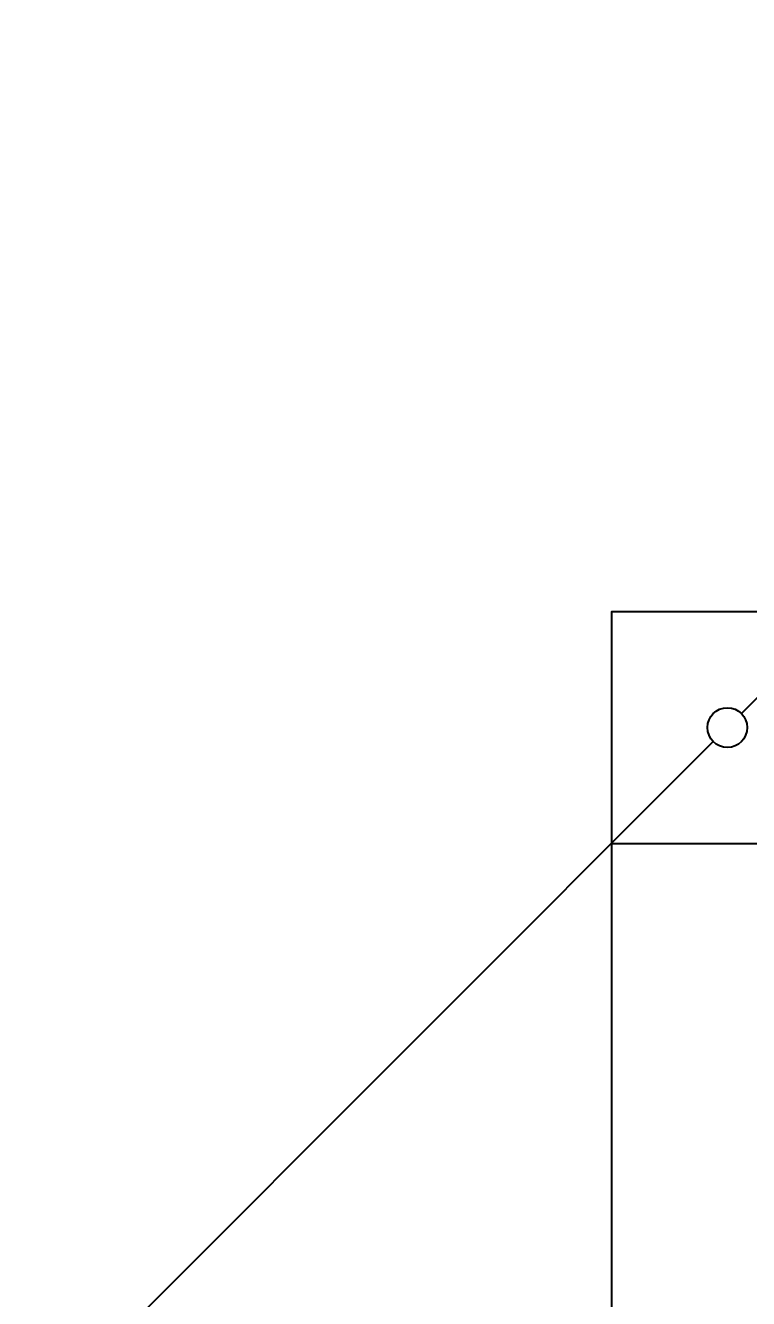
# Model space of a CAD drawing. Header units: millimetres. Extents: x 98197 to 106565, y 53890 to 60222.
# Drawn here: x 102580.7 to 102799.3, y 56218.1 to 56602.7 of the extents above; entities that cross this region are included whole.
import ezdxf

# ---------------------------------------------------------------- set-up
doc = ezdxf.new("R2010")
doc.units = ezdxf.units.MM
doc.header["$LTSCALE"] = 50
doc.header["$MEASUREMENT"] = 0
doc.linetypes.add('HIDDEN', pattern=[0.375, 0.25, -0.125])
doc.layers.get('0').update_dxf_attribs({"color": 8, "linetype": 'CONTINUOUS'})
doc.layers.add('00', color=7, linetype='HIDDEN')
doc.layers.add('36雨排水', color=3, linetype='CONTINUOUS')
doc.styles.add('CHINA', font='c2', dxfattribs={"bigfont": 'china'})

# ---------------------------------------------------------------- blocks, each defined once
blk = doc.blocks.new('1111111')
at = {"layer": '36雨排水', "linetype": 'Continuous'}
for p, q in [((4902.82, 3830.25), (4712.61, 3640.04)), ((4842.71, 3770.15), (4920.5, 3770.15)), ((4513.91, 3441.34), (4704.12, 3631.56))]:
    blk.add_line(p, q, dxfattribs=at)
at = {"layer": '36雨排水', "linetype": 'Continuous', "const_width": 5}
blk.add_lwpolyline([(4840.21, 3770.15, 1), (4845.21, 3770.15, 1)], format="xyb", close=True, dxfattribs=at)
at = {"layer": '36雨排水', "linetype": 'Continuous'}
blk.add_circle((4708.36, 3635.8), 6, dxfattribs=at)
for points in [[(4899.87, 3833.2), (4905.76, 3827.31), (4920.5, 3847.93)], [(4516.86, 3438.4), (4510.96, 3444.29), (4496.23, 3423.67)]]:
    blk.add_solid(points, dxfattribs=at)
at = {"layer": '36雨排水', "linetype": 'Continuous', "style": 'CHINA', "width": 0.8}
blk.add_text('R.P2"%%CP.V.C', height=20, dxfattribs=at).set_placement((4926.16, 3760.37))

msp = doc.modelspace()

# ---------------------------------------------------------------- linework, layer by layer
msp.add_line((102757.857, 56355.566), (102757.857, 55670.566))
msp.add_lwpolyline([(102757.857, 56355.566), (102827.857, 56355.566), (102827.857, 56425.566), (102757.857, 56425.566)], close=True)
at = {"layer": '00'}
msp.add_line((102757.857, 56355.566), (102757.857, 55670.566), dxfattribs=at)
msp.add_lwpolyline([(102757.857, 56355.566), (102827.857, 56355.566), (102827.857, 56425.566), (102757.857, 56425.566)], close=True, dxfattribs=at)

# ---------------------------------------------------------------- block references
at = {"layer": '36雨排水', "linetype": 'Continuous'}
msp.add_blockref('1111111', (98084.494, 52754.768), dxfattribs=at)

doc.saveas('drawing.dxf')
